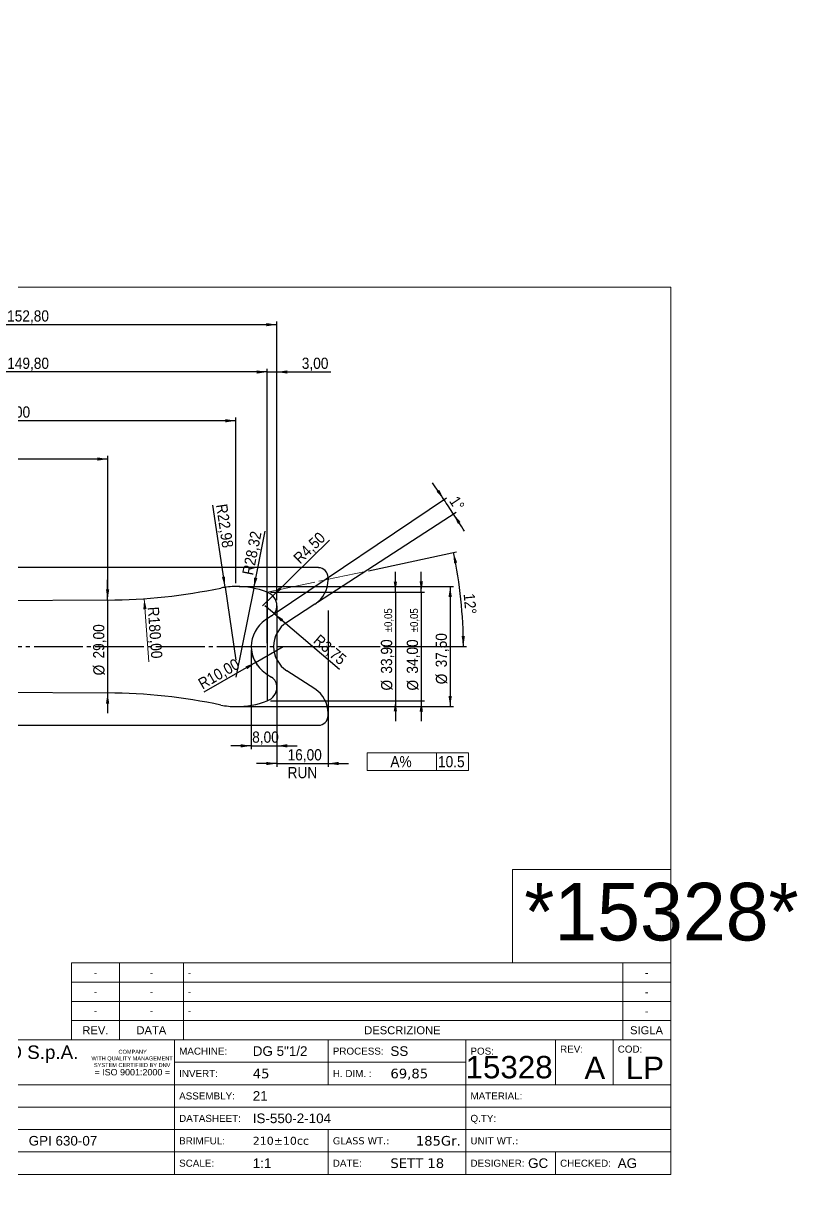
# Model space of a CAD drawing. Header units: millimetres. Extents: x 0 to 450, y 0 to 369.
# Drawn here: x 208.3 to 450, y 0 to 369.3 of the extents above; entities that cross this region are included whole.
import ezdxf

# ---------------------------------------------------------------- set-up
doc = ezdxf.new("R2010")
doc.units = ezdxf.units.MM
doc.linetypes.add('SLD-Centro', pattern=[19.05, 15.24, -1.27, 1.27, -1.27])
doc.linetypes.add('SLD-Solido', pattern=[0])
doc.layers.add('D', color=3, linetype='SLD-Solido', lineweight=25)
doc.layers.add('Q', color=2, linetype='SLD-Solido')
doc.styles.add('SLDTEXTSTYLE0', font='ARIAL.TTF')
doc.styles.add('SLDTEXTSTYLE1', font='VERDANA.TTF')
doc.styles.add('SLDTEXTSTYLE2', font='IDAUTOMATIONHC39M.TTF')
doc.styles.add('SLDTEXTSTYLE3', font='GOTHIC.TTF', dxfattribs={"width": 0.913})
doc.dimstyles.new('SLDDIMSTYLE0', dxfattribs={"dimtxt": 3.5, "dimasz": 3.302, "dimexe": 0, "dimexo": 0.0625, "dimgap": 0.875, "dimtad": 1, "dimdec": 4, "dimzin": 12, "dimdsep": 46, "dimtxsty": 'SLDTEXTSTYLE3', "dimsah": 1, "dimcen": 0.09, "dimazin": 3, "dimtfac": 1, "dimtofl": 0, "dimtmove": 0, "dimatfit": 3, "dimfxl": 0, "dimfrac": 2, "dimtolj": 1, "dimtzin": 12, "dimarcsym": 0})
doc.dimstyles.new('SLDDIMSTYLE1', dxfattribs={"dimtxt": 3.5, "dimasz": 3.302, "dimexe": 0, "dimexo": 0.0625, "dimgap": 0.875, "dimtad": 1, "dimrnd": 1e-09, "dimzin": 12, "dimdsep": 46, "dimtxsty": 'SLDTEXTSTYLE3', "dimsah": 1, "dimcen": 0.09, "dimadec": 0, "dimazin": 3, "dimtol": 1, "dimtp": 0.05, "dimtm": 0.05, "dimtfac": 1, "dimtmove": 0, "dimatfit": 0, "dimfxl": 0, "dimfrac": 2, "dimtolj": 1, "dimarcsym": 0})
doc.dimstyles.new('SLDDIMSTYLE2', dxfattribs={"dimtxt": 3.5, "dimasz": 3.302, "dimexe": 0, "dimexo": 0.0625, "dimgap": 0.875, "dimtad": 1, "dimrnd": 1e-09, "dimzin": 12, "dimdsep": 46, "dimtxsty": 'SLDTEXTSTYLE3', "dimsah": 1, "dimcen": 0.09, "dimadec": 0, "dimazin": 3, "dimtfac": 1, "dimtmove": 0, "dimatfit": 0, "dimfxl": 0, "dimfrac": 2, "dimtolj": 1, "dimtzin": 12, "dimarcsym": 0})
doc.dimstyles.new('SLDDIMSTYLE3', dxfattribs={"dimtxt": 3.5, "dimasz": 3.302, "dimexe": 0, "dimexo": 0.0625, "dimgap": 0.875, "dimtad": 1, "dimrnd": 1e-09, "dimzin": 12, "dimdsep": 46, "dimtxsty": 'SLDTEXTSTYLE3', "dimsah": 1, "dimcen": 0.09, "dimadec": 0, "dimazin": 3, "dimtfac": 1, "dimtofl": 0, "dimtmove": 0, "dimatfit": 3, "dimfxl": 0, "dimfrac": 2, "dimtolj": 1, "dimtzin": 12, "dimarcsym": 0})
doc.dimstyles.new('SLDDIMSTYLE4', dxfattribs={"dimtxt": 3.5, "dimasz": 3.302, "dimexe": 0, "dimexo": 0.0625, "dimgap": 0.875, "dimtad": 1, "dimrnd": 1e-09, "dimzin": 12, "dimdsep": 46, "dimtxsty": 'SLDTEXTSTYLE3', "dimblk1": 'NONE', "dimblk2": 'NONE', "dimsah": 1, "dimcen": 0, "dimadec": 0, "dimazin": 3, "dimtfac": 1, "dimtofl": 0, "dimtmove": 0, "dimatfit": 3, "dimldrblk": 'NONE', "dimfxl": 0, "dimfrac": 2, "dimtolj": 1, "dimtzin": 12, "dimarcsym": 0})
doc.dimstyles.new('SLDDIMSTYLE5', dxfattribs={"dimtxt": 3.5, "dimasz": 3.302, "dimexe": 0, "dimexo": 0.0625, "dimgap": 0.875, "dimtad": 1, "dimrnd": 1e-09, "dimzin": 12, "dimdsep": 46, "dimtxsty": 'SLDTEXTSTYLE3', "dimsah": 1, "dimcen": 0, "dimadec": 0, "dimazin": 3, "dimtfac": 1, "dimtofl": 0, "dimtmove": 0, "dimatfit": 3, "dimfxl": 0, "dimfrac": 2, "dimtolj": 1, "dimtzin": 12, "dimarcsym": 0})
doc.dimstyles.new('SLDDIMSTYLE6', dxfattribs={"dimtxt": 3.5, "dimasz": 3.302, "dimexe": 0, "dimexo": 0.0625, "dimgap": 0.875, "dimtad": 1, "dimdec": 4, "dimzin": 12, "dimdsep": 46, "dimtxsty": 'SLDTEXTSTYLE3', "dimsah": 1, "dimcen": 0.09, "dimazin": 3, "dimtfac": 1, "dimtofl": 0, "dimtmove": 0, "dimatfit": 3, "dimfxl": 0, "dimfrac": 2, "dimtolj": 1, "dimtzin": 12, "dimarcsym": 0})
doc.dimstyles.new('SLDDIMSTYLE7', dxfattribs={"dimtxt": 3.5, "dimasz": 3.302, "dimexe": 0, "dimexo": 0.0625, "dimgap": 0.875, "dimtad": 1, "dimrnd": 1e-09, "dimzin": 12, "dimdsep": 46, "dimtxsty": 'SLDTEXTSTYLE3', "dimsah": 1, "dimcen": 0, "dimadec": 0, "dimazin": 3, "dimtfac": 1, "dimtofl": 0, "dimtmove": 0, "dimatfit": 3, "dimfxl": 0, "dimfrac": 2, "dimtolj": 1, "dimtzin": 12, "dimarcsym": 0})

# ---------------------------------------------------------------- blocks, each defined once
blk = doc.blocks.new('SW_NOTE_1')
at = {"color": 0, "attachment_point": 2, "style": 'SLDTEXTSTYLE0'}
for s, insert, char_height in [('COMPANY', (4.45, 1.61), 1.25), ('WITH QUALITY MANAGEMENT', (4.28, -0.46), 1.25), ('SYSTEM CERTIFIED BY DNV', (4.3, -2.54), 1.25), ('= ISO 9001:2000 =', (4.33, -4.4), 2)]:
    blk.add_mtext(s, dxfattribs=dict(at, insert=insert, char_height=char_height))
blk = doc.blocks.new('SW_TABLEANNOTATION_1')
at = {"color": 0, "linetype": 'SLD-Solido', "lineweight": 0}
for p, q in [((0, 0), (0, -5.53)), ((31.74, 0), (0, 0)), ((31.74, -5.53), (31.74, 0)), ((21.68, 0), (21.68, -5.53)), ((0, -5.53), (31.74, -5.53))]:
    blk.add_line(p, q, dxfattribs=at)
at = {"color": 0, "linetype": 'Continuous', "lineweight": 0, "char_height": 3.5, "attachment_point": 1, "style": 'SLDTEXTSTYLE3'}
for s, insert in [('A%', (7.31, -0.99)), ('10.5', (22.18, -0.99))]:
    blk.add_mtext(s, dxfattribs=dict(at, insert=insert))
blk = doc.blocks.new('_D')
at = {"layer": 'Q'}
for p, q in [((316.06, 198.49), (343.57, 204.34)), ((320.72, 174.81), (346.67, 174.81))]:
    blk.add_line(p, q, dxfattribs=at)
blk.add_arc((204.67, 174.81), 141, 0, 12, dxfattribs=at)
for points in [[(342.59, 204.13), (342.74, 200.79), (343.74, 200.99)], [(345.67, 174.81), (346.14, 178.12), (345.13, 178.11)]]:
    blk.add_solid(points, dxfattribs=at)
at = {"layer": 'Q', "insert": (349.22, 191.55), "char_height": 3.5, "attachment_point": 1, "rotation": 275.2166, "style": 'SLDTEXTSTYLE3'}
blk.add_mtext('12°', dxfattribs=at)
blk = doc.blocks.new('_D_1')
at = {"layer": 'Q'}
for p, q in [((332.53, 191.81), (332.53, 198.16)), ((285.41, 191.81), (333.53, 191.81)), ((332.53, 191.81), (332.53, 157.81)), ((285.41, 157.81), (333.53, 157.81)), ((332.53, 157.81), (332.53, 151.46))]:
    blk.add_line(p, q, dxfattribs=at)
for points in [[(332.53, 191.81), (333.04, 195.12), (332.02, 195.12)], [(332.53, 157.81), (332.02, 154.51), (333.04, 154.51)]]:
    blk.add_solid(points, dxfattribs=at)
at = {"layer": 'Q', "attachment_point": 1, "rotation": 90, "style": 'SLDTEXTSTYLE3'}
for s, insert, char_height in [('±0,05', (329.05, 179.28), 2.45), ('34,00', (328, 166.35), 3.5), ('%%c', (328.06, 161.07), 3.5)]:
    blk.add_mtext(s, dxfattribs=dict(at, insert=insert, char_height=char_height))
blk = doc.blocks.new('_D_4')
at = {"layer": 'Q'}
for p, q in [((134.61, 175.81), (134.61, 261.54)), ((284.41, 260.54), (134.61, 260.54)), ((284.41, 175.81), (284.41, 261.54))]:
    blk.add_line(p, q, dxfattribs=at)
for points in [[(134.61, 260.54), (137.91, 260.03), (137.91, 261.04)], [(284.41, 260.54), (281.11, 261.04), (281.11, 260.03)]]:
    blk.add_solid(points, dxfattribs=at)
at = {"layer": 'Q', "insert": (203.17, 265.01), "char_height": 3.5, "attachment_point": 1, "style": 'SLDTEXTSTYLE3'}
blk.add_mtext('149,80', dxfattribs=at)
blk = doc.blocks.new('_D_5')
at = {"layer": 'Q'}
for p, q in [((284.41, 260.54), (278.06, 260.54)), ((284.41, 192.81), (284.41, 261.54)), ((284.41, 260.54), (287.41, 260.54)), ((287.41, 189.29), (287.41, 261.54)), ((287.41, 260.54), (304.25, 260.54))]:
    blk.add_line(p, q, dxfattribs=at)
for points in [[(284.41, 260.54), (281.11, 261.04), (281.11, 260.03)], [(287.41, 260.54), (290.71, 260.03), (290.71, 261.04)]]:
    blk.add_solid(points, dxfattribs=at)
at = {"layer": 'Q', "insert": (295.2, 265.01), "char_height": 3.5, "attachment_point": 1, "style": 'SLDTEXTSTYLE3'}
blk.add_mtext('3,00', dxfattribs=at)
blk = doc.blocks.new('_D_6')
at = {"layer": 'Q'}
for p, q in [((275.61, 193.56), (342.55, 193.56)), ((341.55, 193.56), (341.55, 156.06)), ((275.61, 156.06), (342.55, 156.06))]:
    blk.add_line(p, q, dxfattribs=at)
for points in [[(341.55, 193.56), (341.04, 190.26), (342.06, 190.26)], [(341.55, 156.06), (342.06, 159.37), (341.04, 159.37)]]:
    blk.add_solid(points, dxfattribs=at)
at = {"layer": 'Q', "char_height": 3.5, "attachment_point": 1, "rotation": 90, "style": 'SLDTEXTSTYLE3'}
for s, insert in [('37,50', (337.02, 168.3)), ('%%c', (337.08, 163.02))]:
    blk.add_mtext(s, dxfattribs=dict(at, insert=insert))
blk = doc.blocks.new('_D_10')
at = {"layer": 'Q'}
for p, q in [((134.61, 187.81), (134.61, 246.31)), ((274.61, 245.31), (134.61, 245.31)), ((274.61, 194.56), (274.61, 246.31))]:
    blk.add_line(p, q, dxfattribs=at)
for points in [[(134.61, 245.31), (137.91, 244.81), (137.91, 245.82)], [(274.61, 245.31), (271.31, 245.82), (271.31, 244.81)]]:
    blk.add_solid(points, dxfattribs=at)
at = {"layer": 'Q', "insert": (197.28, 249.79), "char_height": 3.5, "attachment_point": 1, "style": 'SLDTEXTSTYLE3'}
blk.add_mtext('140,00', dxfattribs=at)
blk = doc.blocks.new('_D_11')
at = {"layer": 'Q'}
for p, q in [((234.53, 189.31), (234.53, 195.66)), ((233.61, 189.31), (233.53, 189.31)), ((234.53, 189.31), (234.53, 160.31)), ((233.61, 160.31), (233.53, 160.31)), ((234.53, 160.31), (234.53, 153.96))]:
    blk.add_line(p, q, dxfattribs=at)
for points in [[(234.53, 189.31), (235.04, 192.62), (234.03, 192.62)], [(234.53, 160.31), (234.03, 157.01), (235.04, 157.01)]]:
    blk.add_solid(points, dxfattribs=at)
at = {"layer": 'Q', "char_height": 3.5, "attachment_point": 1, "rotation": 90, "style": 'SLDTEXTSTYLE3'}
for s, insert in [('29,00', (230.01, 171.07)), ('%%c', (230.06, 165.79))]:
    blk.add_mtext(s, dxfattribs=dict(at, insert=insert))
blk = doc.blocks.new('_D_12')
at = {"layer": 'Q'}
for p, q in [((134.61, 187.81), (134.61, 234.35)), ((234.61, 233.35), (134.61, 233.35)), ((234.61, 190.31), (234.61, 234.35))]:
    blk.add_line(p, q, dxfattribs=at)
for points in [[(134.61, 233.35), (137.91, 232.84), (137.91, 233.86)], [(234.61, 233.35), (231.31, 233.86), (231.31, 232.84)]]:
    blk.add_solid(points, dxfattribs=at)
at = {"layer": 'Q', "insert": (181.55, 237.82), "char_height": 3.5, "attachment_point": 1, "style": 'SLDTEXTSTYLE3'}
blk.add_mtext('100,00', dxfattribs=at)
blk = doc.blocks.new('_D_15')
at = {"layer": 'Q'}
for q in [(283.75, 210.88), (274.61, 165.25)]:
    blk.add_line((280.17, 193.01), q, dxfattribs=at)
blk.add_solid([(280.17, 193.01), (281.32, 196.15), (280.32, 196.35)], dxfattribs=at)
at = {"layer": 'Q', "insert": (276.53, 197.57), "char_height": 3.5, "attachment_point": 1, "rotation": 78.674, "style": 'SLDTEXTSTYLE3'}
blk.add_mtext('R28,32', dxfattribs=at)
blk = doc.blocks.new('_D_16')
at = {"layer": 'Q', "insert": (250.55, 187.34), "char_height": 3.5, "attachment_point": 1, "rotation": 274.0476, "style": 'SLDTEXTSTYLE3'}
blk.add_mtext('R180,00', dxfattribs=at)
blk = doc.blocks.new('_NONE')
blk = doc.blocks.new('_D_17')
at = {"layer": 'Q'}
for p, q in [((287.41, 186.52), (287.41, 142.8)), ((279.41, 173.81), (279.41, 142.8)), ((279.41, 143.8), (273.06, 143.8)), ((279.41, 143.8), (287.41, 143.8)), ((287.41, 143.8), (293.76, 143.8))]:
    blk.add_line(p, q, dxfattribs=at)
for points in [[(279.41, 143.8), (276.11, 144.31), (276.11, 143.29)], [(287.41, 143.8), (290.71, 143.29), (290.71, 144.31)]]:
    blk.add_solid(points, dxfattribs=at)
at = {"layer": 'Q', "insert": (279.7, 148.27), "char_height": 3.5, "attachment_point": 1, "style": 'SLDTEXTSTYLE3'}
blk.add_mtext('8,00', dxfattribs=at)
blk = doc.blocks.new('_D_18')
at = {"layer": 'Q'}
for p, q in [((286.59, 184.97), (340.41, 221.28)), ((300.15, 188.62), (343.43, 216.73))]:
    blk.add_line(p, q, dxfattribs=at)
for start, end in [(34, 35.1671), (33, 34), (31.8329, 33)]:
    blk.add_arc((81.16, 46.41), 311.72, start, end, dxfattribs=at)
for points in [[(339.59, 220.72), (338.14, 223.73), (337.31, 223.16)], [(342.59, 216.18), (343.94, 213.13), (344.8, 213.68)]]:
    blk.add_solid(points, dxfattribs=at)
at = {"layer": 'Q', "insert": (344.01, 222.17), "char_height": 3.5, "attachment_point": 1, "rotation": 303.3662, "style": 'SLDTEXTSTYLE3'}
blk.add_mtext('1°', dxfattribs=at)
blk = doc.blocks.new('_D_19')
at = {"layer": 'Q'}
for q in [(303.85, 208.02), (282.91, 187.52)]:
    blk.add_line((286.13, 190.67), q, dxfattribs=at)
blk.add_solid([(286.13, 190.67), (288.84, 192.62), (288.13, 193.34)], dxfattribs=at)
at = {"layer": 'Q', "insert": (292.25, 202.89), "char_height": 3.5, "attachment_point": 1, "rotation": 44.3803, "style": 'SLDTEXTSTYLE3'}
blk.add_mtext('R4,50', dxfattribs=at)
blk = doc.blocks.new('_D_20')
at = {"layer": 'Q'}
for q in [(289.41, 174.81), (264.65, 160.52)]:
    blk.add_line((280.75, 169.81), q, dxfattribs=at)
blk.add_arc((289.41, 174.81), 10, 185.7106, 215.7106, dxfattribs=at)
blk.add_solid([(280.75, 169.81), (277.64, 168.6), (278.15, 167.72)], dxfattribs=at)
at = {"layer": 'Q', "insert": (262.43, 164.37), "char_height": 3.5, "attachment_point": 1, "rotation": 30, "style": 'SLDTEXTSTYLE3'}
blk.add_mtext('R10,00', dxfattribs=at)
blk = doc.blocks.new('_D_21')
at = {"layer": 'Q'}
for p, q in [((324.43, 191.76), (324.43, 198.11)), ((285.41, 191.76), (325.43, 191.76)), ((324.43, 191.76), (324.43, 157.86)), ((285.41, 157.86), (325.43, 157.86)), ((324.43, 157.86), (324.43, 151.51))]:
    blk.add_line(p, q, dxfattribs=at)
for points in [[(324.43, 191.76), (324.94, 195.07), (323.92, 195.07)], [(324.43, 157.86), (323.92, 154.56), (324.94, 154.56)]]:
    blk.add_solid(points, dxfattribs=at)
at = {"layer": 'Q', "attachment_point": 1, "rotation": 90, "style": 'SLDTEXTSTYLE3'}
for s, insert, char_height in [('±0,05', (320.96, 179.28), 2.45), ('33,90', (319.91, 166.35), 3.5), ('%%c', (319.96, 161.07), 3.5)]:
    blk.add_mtext(s, dxfattribs=dict(at, insert=insert, char_height=char_height))
blk = doc.blocks.new('_D_22')
at = {"layer": 'Q'}
for q in [(267.43, 218.9), (274.61, 170.58)]:
    blk.add_line((271.23, 193.31), q, dxfattribs=at)
blk.add_solid([(271.23, 193.31), (271.25, 196.66), (270.25, 196.51)], dxfattribs=at)
at = {"layer": 'Q', "insert": (271.85, 219.55), "char_height": 3.5, "attachment_point": 1, "rotation": 278.4537, "style": 'SLDTEXTSTYLE3'}
blk.add_mtext('R22,98', dxfattribs=at)
blk = doc.blocks.new('_D_23')
at = {"layer": 'Q'}
for p, q in [((287.41, 186.06), (287.41, 137.28)), ((303.41, 186.06), (303.41, 137.28)), ((287.41, 138.28), (281.06, 138.28)), ((287.41, 138.28), (303.41, 138.28)), ((303.41, 138.28), (309.76, 138.28))]:
    blk.add_line(p, q, dxfattribs=at)
for points in [[(287.41, 138.28), (284.11, 138.79), (284.11, 137.77)], [(303.41, 138.28), (306.71, 137.77), (306.71, 138.79)]]:
    blk.add_solid(points, dxfattribs=at)
at = {"layer": 'Q', "char_height": 3.5, "attachment_point": 1, "style": 'SLDTEXTSTYLE3'}
for s, insert in [('16,00', (290.76, 142.75)), ('RUN', (290.76, 137.2))]:
    blk.add_mtext(s, dxfattribs=dict(at, insert=insert))
blk = doc.blocks.new('_D_24')
at = {"layer": 'Q'}
for p, q in [((134.61, 187.81), (134.61, 276.31)), ((287.41, 275.31), (134.61, 275.31)), ((287.41, 189.29), (287.41, 276.31))]:
    blk.add_line(p, q, dxfattribs=at)
for points in [[(134.61, 275.31), (137.91, 274.81), (137.91, 275.82)], [(287.41, 275.31), (284.11, 275.82), (284.11, 274.81)]]:
    blk.add_solid(points, dxfattribs=at)
at = {"layer": 'Q', "insert": (203.15, 279.79), "char_height": 3.5, "attachment_point": 1, "style": 'SLDTEXTSTYLE3'}
blk.add_mtext('152,80', dxfattribs=at)
blk = doc.blocks.new('_D_25')
at = {"layer": 'Q'}
for q in [(283.66, 187.52), (306.98, 167.78)]:
    blk.add_line((286.52, 185.1), q, dxfattribs=at)
blk.add_solid([(286.52, 185.1), (288.72, 182.58), (289.37, 183.35)], dxfattribs=at)
at = {"layer": 'Q', "insert": (300.79, 178.86), "char_height": 3.5, "attachment_point": 1, "rotation": 319.7488, "style": 'SLDTEXTSTYLE3'}
blk.add_mtext('R3,75', dxfattribs=at)

msp = doc.modelspace()

# ---------------------------------------------------------------- linework, layer by layer
at = {"color": 179, "linetype": 'SLD-Solido', "lineweight": 18}
for p, q in [((10.48334, 286.99114), (410.48334, 286.99114)), ((410.48334, 9.99114), (410.48334, 286.99114)), ((410.48334, 105.19406), (361.01779, 105.19406)), ((361.01779, 105.19406), (361.01779, 75.99114)), ((410.48334, 75.99114), (410.48334, 105.19406)), ((410.48334, 75.99114), (223.28334, 75.99114)), ((223.28334, 75.99114), (223.28334, 51.99114)), ((238.28334, 75.99114), (238.28334, 51.99114)), ((258.28334, 75.99114), (258.28334, 51.99114)), ((361.01779, 75.99114), (410.48334, 75.99114)), ((395.48334, 75.99114), (395.48334, 51.99114)), ((410.48334, 75.99114), (410.48334, 51.99114)), ((410.48334, 69.99114), (223.28334, 69.99114)), ((410.48334, 63.99114), (223.28334, 63.99114)), ((410.48334, 57.99114), (223.28334, 57.99114)), ((410.48334, 51.99114), (123.48334, 51.99114)), ((410.48334, 51.99114), (223.28334, 51.99114)), ((255.48334, 9.99114), (255.48334, 51.99114)), ((303.48334, 37.99114), (303.48334, 51.99114)), ((346.48334, 9.99114), (346.48334, 51.99114)), ((374.48334, 37.99114), (374.48334, 51.99114)), ((392.48334, 37.99114), (392.48334, 51.99114)), ((410.48334, 9.99114), (410.48334, 51.99114)), ((346.48334, 44.99114), (255.48334, 44.99114)), ((410.48334, 37.99114), (123.48334, 37.99114)), ((410.48334, 30.99114), (123.48334, 30.99114)), ((410.48334, 23.99114), (123.48334, 23.99114)), ((303.48334, 9.99114), (303.48334, 23.99114)), ((410.48334, 16.99114), (123.48334, 16.99114)), ((374.48334, 9.99114), (374.48334, 16.99114)), ((10.48334, 9.99114), (410.48334, 9.99114)), ((410.48334, 9.99114), (123.48334, 9.99114))]:
    msp.add_line(p, q, dxfattribs=at)
at = {"color": 7, "linetype": 'SLD-Solido'}
for p, q in [((300.41211, 199.44965), (167.21211, 199.44965)), ((303.41211, 196.39965), (303.41211, 195.62778)), ((299.31386, 188.07975), (290.51035, 182.36268)), ((299.31386, 161.54955), (290.51035, 167.26661)), ((303.41211, 153.22965), (303.41211, 154.00152)), ((300.41211, 150.17965), (167.21211, 150.17965))]:
    msp.add_line(p, q, dxfattribs=at)
at = {"color": 7, "linetype": 'SLD-Centro', "lineweight": 18}
msp.add_line((284.41211, 191.76465), (315.08274, 198.28389), dxfattribs=at)
at = {"color": 7, "linetype": 'SLD-Solido', "lineweight": 18}
msp.add_line((245.97419, 189.7586), (247.37162, 170.01022), dxfattribs=at)
at = {"color": 7, "linetype": 'SLD-Centro'}
msp.add_line((97.25375, 174.81465), (319.72246, 174.81465), dxfattribs=at)
at = {"color": 7, "linetype": 'SLD-Solido'}
for centre, radius, start, end in [((300.41211, 196.39965), 3, 0, 90), ((294.41211, 195.62778), 9, 303, 0), ((295.41211, 174.81465), 9, 123, 237), ((294.41211, 154.00152), 9, 0, 57), ((300.41211, 153.22965), 3, 270, 0)]:
    msp.add_arc(centre, radius, start, end, dxfattribs=at)
at = {"color": 7, "linetype": 'SLD-Solido', "lineweight": 18}
msp.add_solid([(245.97419, 189.7586), (245.70053, 186.42898), (246.714, 186.50069)], dxfattribs=at)
at = {"layer": 'D'}
for p, q in [((234.61211, 189.31465), (167.61211, 188.81465)), ((284.41211, 191.81465), (284.41211, 157.81465)), ((284.41211, 191.76465), (284.41211, 157.86465)), ((287.41211, 187.52201), (287.41211, 162.11143)), ((284.41211, 183.50429), (283.82018, 183.10502)), ((285.75884, 184.41267), (284.41211, 183.50429)), ((284.41211, 183.50429), (284.41211, 166.12501)), ((283.82018, 166.52427), (284.41211, 166.12501)), ((284.41211, 166.12501), (285.75884, 165.21663)), ((167.61211, 160.81465), (234.61211, 160.31465))]:
    msp.add_line(p, q, dxfattribs=at)
for centre, radius, start, end in [((233.26886, 369.30964), 180, 270.4275725, 281.7522884), ((274.61211, 170.58413), 22.98052, 90, 101.7522884), ((274.61211, 165.24965), 28.315, 69.7506567, 90), ((282.91211, 187.52201), 4.5, 0, 70.5287794), ((283.66157, 187.52201), 3.75054, 304, 0), ((289.41211, 174.81465), 10, 124, 236), ((283.66157, 162.10729), 3.75054, 0, 56), ((233.26886, -19.68034), 180, 78.2477116, 89.5724275), ((282.91211, 162.10729), 4.5, 289.4712206, 0), ((274.61211, 179.04517), 22.98052, 258.2477116, 270), ((274.61211, 184.37965), 28.315, 270, 290.2493433)]:
    msp.add_arc(centre, radius, start, end, dxfattribs=at)

# ---------------------------------------------------------------- block references
at = {"color": 7, "linetype": 'Continuous', "lineweight": 0}
msp.add_blockref('SW_TABLEANNOTATION_1', (315.56852, 141.5997), dxfattribs=at)
msp.add_blockref('SW_NOTE_1', (237.90869, 47.28606))

# ---------------------------------------------------------------- texts
for s, insert, char_height, attachment_point, style in [('*15328*', (364.70986, 101.02064), 18, 1, 'SLDTEXTSTYLE2'), ('-', (230.76289, 73.98595), 2, 2, 'SLDTEXTSTYLE0'), ('-', (248.26289, 73.98595), 2, 2, 'SLDTEXTSTYLE0'), ('-', (259.68334, 73.98595), 2, 1, 'SLDTEXTSTYLE0'), ('-', (402.95778, 74.23465), 2.5, 2, 'SLDTEXTSTYLE0'), ('-', (230.76289, 67.98595), 2, 2, 'SLDTEXTSTYLE0'), ('-', (248.26289, 67.98595), 2, 2, 'SLDTEXTSTYLE0'), ('-', (259.68334, 67.98595), 2, 1, 'SLDTEXTSTYLE0'), ('-', (402.95778, 68.23465), 2.5, 2, 'SLDTEXTSTYLE0'), ('-', (230.76289, 61.98595), 2, 2, 'SLDTEXTSTYLE0'), ('-', (248.26289, 61.98595), 2, 2, 'SLDTEXTSTYLE0'), ('-', (259.68334, 61.98595), 2, 1, 'SLDTEXTSTYLE0'), ('-', (402.95778, 62.23465), 2.5, 2, 'SLDTEXTSTYLE0'), ('REV.', (230.7211, 56.23465), 2.5, 2, 'SLDTEXTSTYLE0'), ('DATA', (248.19555, 56.23465), 2.5, 2, 'SLDTEXTSTYLE0'), ('DESCRIZIONE', (326.62787, 56.23465), 2.5, 2, 'SLDTEXTSTYLE0'), ('SIGLA', (402.8848, 56.23465), 2.5, 2, 'SLDTEXTSTYLE0'), (' GIANCARLO PEREGO S.p.A.', (144.88334, 50.23023), 4.2, 1, 'SLDTEXTSTYLE0'), ('MACHINE:', (256.88334, 49.56846), 2.2, 1, 'SLDTEXTSTYLE0'), ('DG 5"1/2', (279.88334, 49.98335), 3, 1, 'SLDTEXTSTYLE0'), ('PROCESS:', (304.88334, 49.56846), 2.2, 1, 'SLDTEXTSTYLE0'), ('SS', (322.88334, 49.98335), 3, 1, 'SLDTEXTSTYLE0'), ('POS:', (347.88334, 49.56846), 2.2, 1, 'SLDTEXTSTYLE0'), ('REV:', (375.88334, 50.20149), 2.2, 1, 'SLDTEXTSTYLE0'), ('COD:', (393.88334, 50.20149), 2.2, 1, 'SLDTEXTSTYLE0'), ('15328', (373.54675, 46.97295), 7, 3, 'SLDTEXTSTYLE0'), ('A', (390.00217, 46.72295), 7, 3, 'SLDTEXTSTYLE0'), ('LP', (408.36723, 46.72295), 7, 3, 'SLDTEXTSTYLE0'), ('INVERT: ', (256.88334, 42.56846), 2.2, 1, 'SLDTEXTSTYLE0'), ('45', (279.88334, 42.97649), 3, 1, 'SLDTEXTSTYLE1'), ('H. DIM. :', (304.88334, 42.56846), 2.2, 1, 'SLDTEXTSTYLE0'), ('69,85', (322.88334, 42.97649), 3, 1, 'SLDTEXTSTYLE1'), ('ASSEMBLY:', (256.88334, 35.56846), 2.2, 1, 'SLDTEXTSTYLE0'), ('21', (279.88334, 35.98335), 3, 1, 'SLDTEXTSTYLE0'), ('MATERIAL:', (347.88334, 35.56846), 2.2, 1, 'SLDTEXTSTYLE0'), ('DATASHEET:', (256.88334, 28.56846), 2.2, 1, 'SLDTEXTSTYLE0'), ('IS-550-2-104', (279.88334, 28.98335), 3, 1, 'SLDTEXTSTYLE0'), ('Q.TY: ', (347.88334, 28.56846), 2.2, 1, 'SLDTEXTSTYLE0'), ('GPI 630-07', (209.88334, 21.98335), 3, 1, 'SLDTEXTSTYLE0'), ('BRIMFUL: ', (256.88334, 21.56846), 2.2, 1, 'SLDTEXTSTYLE0'), ('210±10cc', (279.88334, 21.72893), 2.5, 1, 'SLDTEXTSTYLE1'), ('GLASS WT.:', (304.88334, 21.56343), 2.2, 1, 'SLDTEXTSTYLE1'), ('185Gr.', (344.85626, 21.97649), 3, 3, 'SLDTEXTSTYLE1'), ('UNIT WT.: ', (347.88334, 21.56343), 2.2, 1, 'SLDTEXTSTYLE1'), ('1:1', (279.88334, 14.98335), 3, 1, 'SLDTEXTSTYLE0'), ('SETT 18', (322.88334, 14.97649), 3, 1, 'SLDTEXTSTYLE1'), ('GC', (365.88334, 14.98335), 3, 1, 'SLDTEXTSTYLE0'), ('AG', (393.88334, 14.98335), 3, 1, 'SLDTEXTSTYLE0'), ('SCALE: ', (256.88334, 14.56846), 2.2, 1, 'SLDTEXTSTYLE0'), ('DATE:', (304.88334, 14.56846), 2.2, 1, 'SLDTEXTSTYLE0'), ('DESIGNER:', (347.88334, 14.56846), 2.2, 1, 'SLDTEXTSTYLE0'), ('CHECKED:', (375.88334, 14.56846), 2.2, 1, 'SLDTEXTSTYLE0')]:
    msp.add_mtext(s, dxfattribs=dict(insert=insert, char_height=char_height, attachment_point=attachment_point, style=style))

# ---------------------------------------------------------------- dimensions: what is measured, and where the dimension line sits
at = {"layer": 'Q'}
for center, mpoint, dimstyle, picture, middle in [((233.26886, 369.30964), (0, 0), 'SLDDIMSTYLE4', '_D_16', (246.79215, 178.19925)), ((274.61211, 170.58413), (271.23374, 193.31497), 'SLDDIMSTYLE7', '_D_22', (268.48157, 211.83265)), ((274.6121051435, 165.2496486699), (280.1729143132, 193.0132332075), 'SLDDIMSTYLE5', '_D_15', (282.3494412841, 203.8799913865)), ((282.91211, 187.52201), (286.12831, 190.66939), 'SLDDIMSTYLE5', '_D_19', (299.72351, 203.97364)), ((283.66157, 187.52201), (286.52405, 185.09864), 'SLDDIMSTYLE5', '_D_25', (302.56282, 171.52026)), ((289.41211, 174.81465), (280.75185, 169.81465), 'SLDDIMSTYLE5', '_D_20', (270.76608, 164.04937))]:
    dim = msp.add_radius_dim(center=center, mpoint=mpoint, dimstyle=dimstyle, dxfattribs=at)
    dim.commit()
    dim.dimension.update_dxf_attribs({"geometry": picture, "text_midpoint": middle, "dimtype": 164})
for base, p1, p2, dimstyle, picture, middle in [((134.61211, 275.31465), (287.41211, 188.28965), (134.61211, 186.81465), 'SLDDIMSTYLE3', '_D_24', (210.26011, 275.31465)), ((134.61211, 263.31465), (284.41211, 174.81465), (134.61211, 174.81465), 'SLDDIMSTYLE3', '_D_4', (210.27919, 263.31465)), ((134.61211, 245.31465), (274.61211, 193.56465), (134.61211, 186.81465), 'SLDDIMSTYLE3', '_D_10', (204.38975, 245.31465)), ((134.61211, 233.3514), (234.61211, 189.31465), (134.61211, 186.81465), 'SLDDIMSTYLE3', '_D_12', (188.65804, 233.3514)), ((287.41211, 146.57927), (279.41211, 174.81465), (287.41211, 187.52201), 'SLDDIMSTYLE2', '_D_17', (284.22322, 146.57927)), ((303.41211, 138.28265), (287.41211, 187.06465), (303.41211, 187.06465), 'SLDDIMSTYLE2', '_D_23', (296.57698, 138.28265))]:
    dim = msp.add_linear_dim(base=base, p1=p1, p2=p2, angle=0, dimstyle=dimstyle, dxfattribs=at)
    dim.commit()
    dim.dimension.update_dxf_attribs({"geometry": picture, "text_midpoint": middle, "dimtype": 160})
dim = msp.add_linear_dim(base=(287.41211, 263.31465), p1=(284.41211, 191.81465), p2=(287.41211, 188.28965), dimstyle='SLDDIMSTYLE2', dxfattribs=at)
dim.commit()
dim.dimension.update_dxf_attribs({"geometry": '_D_5', "text_midpoint": (299.7235, 263.31465), "dimtype": 160})
for base, line1, line2, dimstyle, picture, middle in [((341.09699, 218.45753), ((299.31386, 188.07975), (290.51035, 182.36268)), ((285.75884, 184.41267), (283.82018, 183.10502)), 'SLDDIMSTYLE6', '_D_18', (341.49819, 217.84985)), ((344.90066, 189.55363), ((319.72246, 174.81465), (97.25375, 174.81465)), ((315.08274, 198.28389), (284.41211, 191.76465)), 'SLDDIMSTYLE0', '_D', (345.08907, 187.63492))]:
    dim = msp.add_angular_dim_2l(base=base, line1=line1, line2=line2, dimstyle=dimstyle, dxfattribs=at)
    dim.commit()
    dim.dimension.update_dxf_attribs({"geometry": picture, "text_midpoint": middle, "dimtype": 162})
for base, p1, p2, dimstyle, picture, middle in [((329.72246, 157.81465), (284.41211, 191.81465), (284.41211, 157.81465), 'SLDDIMSTYLE1', '_D_1', (329.72246, 174.24066)), ((321.62633, 157.86465), (284.41211, 191.76465), (284.41211, 157.86465), 'SLDDIMSTYLE1', '_D_21', (321.62633, 174.24066)), ((234.53452, 160.31465), (234.61211, 189.31465), (234.61211, 160.31465), 'SLDDIMSTYLE2', '_D_11', (234.53452, 174.25073)), ((341.54852, 156.06465), (274.61211, 193.56465), (274.61211, 156.06465), 'SLDDIMSTYLE3', '_D_6', (341.54852, 171.4804))]:
    dim = msp.add_linear_dim(base=base, p1=p1, p2=p2, angle=90, text='%%c<>', dimstyle=dimstyle, dxfattribs=at)
    dim.commit()
    dim.dimension.update_dxf_attribs({"geometry": picture, "text_midpoint": middle, "dimtype": 160})

doc.saveas('drawing.dxf')
